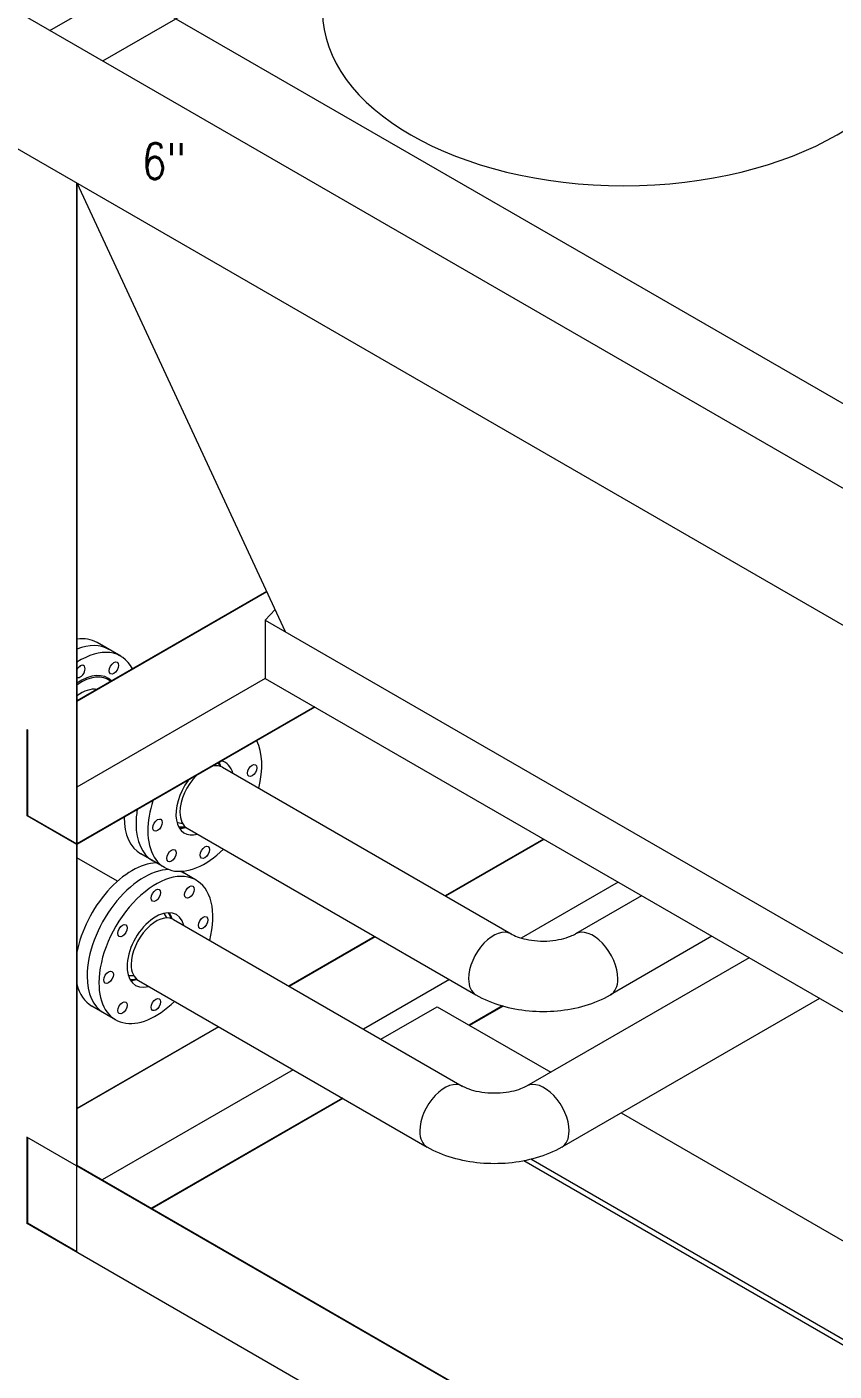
# Model space of a CAD drawing. Header units: millimetres. Extents: x -312439 to 477422, y -331570 to 212570.
# Drawn here: x 348604 to 351412, y 94259 to 98938 of the extents above; entities that cross this region are included whole.
import ezdxf

# ---------------------------------------------------------------- set-up
doc = ezdxf.new("R2010")
doc.units = ezdxf.units.MM
doc.layers.add('ARCONDTEXTO', color=4, linetype='Continuous')
doc.styles.add('ROMANS', font='romans.shx', dxfattribs={"height": 187.5})

msp = doc.modelspace()

# ---------------------------------------------------------------- linework, layer by layer
at = {"color": 5, "linetype": 'Continuous', "lineweight": 0, "extrusion": (-1.11022e-16, 0.816497, 0.57735)}
for p, q in [((345219.038, 100449.277), (352916.798, 96004.973)), ((346500.836, 100185.255), (353122.923, 96361.991)), ((348918.611, 95963.829), (348777.717, 96045.174))]:
    msp.add_line(p, q, dxfattribs=at)
at = {"color": 3, "linetype": 'Continuous', "lineweight": 0, "extrusion": (-1.11022e-16, 0.816497, 0.57735)}
for p, q in [((348683.626, 98925.02), (349632.501, 99472.853)), ((349632.501, 99260.853), (348867.223, 98819.02)), ((348862.587, 99116.344), (352820.323, 96831.344)), ((348775.985, 98395.673), (348775.985, 94674.529)), ((348777.717, 98394.673), (348777.717, 96095.846)), ((349502.981, 96832.265), (348778.479, 98394.232)), ((349437.743, 96972.912), (348777.717, 96591.846)), ((349438.475, 96971.335), (348777.717, 96589.846)), ((349467.186, 96909.436), (349432.784, 96872.793)), ((349432.784, 96872.793), (349432.784, 96670.05)), ((349432.784, 96872.793), (352389.043, 95165.997)), ((349432.784, 96670.05), (348777.717, 96291.846)), ((348845.332, 96630.884), (348842.705, 96632.4)), ((349432.784, 96670.05), (352389.043, 94963.253)), ((349604.257, 96571.05), (348777.717, 96093.846)), ((349605.989, 96570.05), (348777.717, 96091.846)), ((348604.512, 96191.846), (348604.512, 96491.846)), ((348604.512, 96491.846), (348606.244, 96490.846)), ((348606.244, 96490.846), (348606.244, 96192.846)), ((349284.091, 96360.595), (350288.324, 95780.801)), ((348777.717, 96091.846), (348604.512, 96191.846)), ((348606.244, 96192.846), (348777.717, 96093.846)), ((349161.616, 96148.463), (350165.849, 95568.669)), ((350401.275, 96110.891), (350058.933, 95913.24)), ((348777.717, 96093.846), (348777.717, 94975.529)), ((350403.007, 96109.891), (350060.665, 95912.24)), ((349082.62, 96011.638), (349000.175, 96059.238)), ((349192.812, 95967.729), (349139.33, 95998.607)), ((350661.083, 95960.891), (350323.822, 95766.174)), ((350742.633, 95913.808), (350512.259, 95780.801)), ((349114.35, 95830.595), (350118.583, 95250.801)), ((349813.984, 95771.819), (349515.069, 95599.24)), ((349815.716, 95770.819), (349516.801, 95598.24)), ((350987.582, 95772.387), (350634.734, 95568.669)), ((348778.622, 95721.362), (348777.717, 95721.885)), ((351116.756, 95697.808), (350342.518, 95250.801)), ((348991.875, 95618.463), (349996.108, 95038.669)), ((350073.792, 95621.819), (349774.877, 95449.24)), ((351361.705, 95556.387), (350464.993, 95038.669)), ((348912.345, 95481.947), (348829.899, 95529.547)), ((349835.755, 95414.092), (350031.712, 95527.228)), ((350031.712, 95527.228), (350426.508, 95299.293)), ((350258.061, 95530.206), (350142.307, 95463.376)), ((350260.386, 95529.549), (350144.039, 95462.376)), ((349270.12, 95457.819), (348777.717, 95173.529)), ((349271.852, 95456.819), (348777.717, 95171.529)), ((349529.928, 95307.819), (348866.051, 94924.529)), ((349701.401, 95208.819), (349037.524, 94825.529)), ((349703.133, 95207.819), (349039.256, 94824.529)), ((350671.457, 95157.871), (352389.043, 94166.223)), ((348602.78, 95074.529), (352560.516, 92789.529)), ((348604.512, 94773.529), (348604.512, 95073.529)), ((348606.244, 95072.529), (348606.244, 94774.529)), ((352389.043, 93803.082), (350332.323, 94990.53)), ((352389.043, 93823.082), (350357.349, 94996.081)), ((348777.717, 94975.529), (352389.043, 92890.529)), ((348602.78, 94774.529), (352562.248, 92488.529)), ((348606.244, 94774.529), (348777.717, 94675.529)), ((348777.717, 94675.529), (348777.717, 94673.529))]:
    msp.add_line(p, q, dxfattribs=at)
at = {"color": 4, "linetype": 'Continuous', "lineweight": 0, "extrusion": (-1.11022e-16, 0.816497, 0.57735)}
msp.add_line((348930.074, 96747.421), (348847.629, 96795.021), dxfattribs=at)
at = {"color": 3, "linetype": 'Continuous', "lineweight": 0}
for centre, major_axis, start_param, end_param in [((350681.269, 98990.52), (-1048.768, 0), 0, 3.14159265), ((349222.854, 96254.529), (140.233, 242.891), 5.16429523, 5.92228511), ((349222.854, 96254.529), (-61.237, -106.066), 3.14159265, 3.58822968), ((349181.631, 96278.329), (61.237, 106.066), 5.93989968, 5.98387116), ((349181.631, 96278.329), (-68.586, -118.794), 2.65317082, 2.78646148), ((349178.86, 96279.929), (-71.035, -123.037), 2.59823213, 2.74074665), ((349181.631, 96278.329), (-71.035, -123.037), 2.6047229, 2.77069222), ((349222.854, 96254.529), (71.035, 123.037), 5.75172707, 6.44720213), ((349222.854, 96254.529), (71.035, 123.037), 1.4067795, 3.67305089), ((349222.854, 96254.529), (-61.237, -106.066), 4.26575196, 5.49778714), ((349181.631, 96278.329), (-140.233, -242.891), 5.29234187, 5.49778714), ((349222.854, 96254.529), (140.233, 242.891), 1.93169653, 2.35619449), ((349222.854, 96254.529), (-61.237, -106.066), 5.49778714, 6.28318531), ((349140.408, 96302.129), (-140.233, -242.891), 5.50164432, 6.28318531), ((349181.631, 96278.329), (-140.233, -242.891), 5.49778714, 6.28318531), ((349181.631, 96278.329), (61.237, 106.066), 3.22156311, 3.48487828), ((349222.854, 96254.529), (140.233, 242.891), 2.35619449, 4.26048273), ((349181.631, 96278.329), (-68.586, -118.794), 0.24240557, 0.48842183), ((349178.86, 96279.929), (-71.035, -123.037), 0.31483965, 0.54336053), ((349181.631, 96278.329), (-71.035, -123.037), 0.29439153, 0.53686975), ((348970.133, 95772.438), (-140.233, -242.891), 3.49227071, 5.25317533), ((349011.356, 95748.638), (140.233, 242.891), 0.33515494, 2.35619449), ((349011.356, 95748.638), (-140.233, -242.891), 3.47674759, 5.49778714), ((349052.578, 95724.838), (140.233, 242.891), 5.16429523, 8.6393798), ((349011.356, 95748.638), (140.233, 242.891), 0, 0.10221461), ((349011.356, 95748.638), (-140.233, -242.891), 3.14159265, 3.24380726), ((349052.578, 95724.838), (71.035, 123.037), 5.75172707, 9.9562362), ((349053.113, 95724.529), (-61.237, -106.066), 3.14159265, 5.49778714), ((349009.119, 95749.929), (-62.621, -108.463), 2.74922004, 3.00073333), ((349009.119, 95749.929), (-69.994, -121.233), 2.61699352, 2.85120829), ((349008.584, 95750.238), (-71.035, -123.037), 2.59674439, 2.82675301), ((349011.356, 95748.638), (71.035, 123.037), 5.74523367, 5.98879378), ((350227.086, 95674.735), (-61.237, -106.066), 3.14159265, 5.49778714), ((350573.496, 95674.735), (61.237, -106.066), 0.78539816, 3.14159265), ((349053.113, 95724.529), (-61.237, -106.066), 5.49778714, 6.28318531), ((348970.133, 95772.438), (-140.233, -242.891), 5.74239896, 6.28318531), ((349011.356, 95748.638), (140.233, 242.891), 2.35619449, 3.14159265), ((349011.356, 95748.638), (-140.233, -242.891), 5.49778714, 6.28318531), ((349052.578, 95724.838), (140.233, 242.891), 2.35619449, 4.26048273), ((349009.119, 95749.929), (-62.621, -108.463), 0.14085932, 0.39237261), ((349009.119, 95749.929), (-69.994, -121.233), 0.29038437, 0.52459913), ((349008.584, 95750.238), (-71.035, -123.037), 0.31483965, 0.54484826), ((349011.356, 95748.638), (71.035, 123.037), 3.43598418, 3.67954429), ((350227.086, 95674.735), (-61.237, -106.066), 5.49778714, 6.28318531), ((350573.496, 95674.735), (61.237, -106.066), 0, 0.78539816), ((350057.345, 95144.735), (-61.237, -106.066), 3.14159265, 5.49778714), ((350403.756, 95144.735), (-61.237, 106.066), 3.92699082, 6.28318531), ((350403.756, 95144.735), (61.237, -106.066), 0.78539816, 3.14159265), ((350057.345, 95144.735), (-61.237, -106.066), 5.49778714, 6.28318531), ((350403.756, 95144.735), (-61.237, 106.066), 3.14159265, 3.92699082), ((350403.756, 95144.735), (61.237, -106.066), 0, 0.78539816)]:
    msp.add_ellipse(centre, major_axis=major_axis, ratio=0.57735027, start_param=start_param, end_param=end_param, dxfattribs=at)
at = {"color": 4, "linetype": 'Continuous', "lineweight": 0}
for centre, major_axis, start_param, end_param in [((348707.395, 96552.129), (-140.233, -242.891), 3.14159265, 3.56452046), ((348748.618, 96528.329), (140.233, 242.891), 0, 0.63814165), ((348748.618, 96528.329), (-140.233, -242.891), 3.14159265, 3.77973431), ((348789.841, 96504.529), (-140.233, -242.891), 2.78069245, 3.98816433), ((348789.841, 96694.529), (-11.635, -20.153), 3.14159265, 4.75537821), ((348789.841, 96694.529), (-11.635, -20.153), 6.24019607, 9.42477796), ((348789.841, 96504.529), (96.142, 166.524), 6.14221779, 7.15787405), ((348792.612, 96502.929), (-94.183, -163.13), 3.04297235, 4.0390588), ((348792.612, 96502.929), (-71.035, -123.037), 3.35469762, 4.07581545)]:
    msp.add_ellipse(centre, major_axis=major_axis, ratio=0.57735027, start_param=start_param, end_param=end_param, dxfattribs=at)
msp.add_ellipse((348906.192, 96706.055), major_axis=(11.635, 20.153), ratio=0.57735027, dxfattribs=at)
at = {"color": 3, "linetype": 'Continuous', "lineweight": 0}
for centre, major_axis in [((349387.399, 96349.529), (11.635, 20.153)), ((349058.309, 96159.529), (-11.635, -20.153)), ((349106.503, 96053.004), (11.635, 20.153)), ((349222.854, 96064.529), (11.635, 20.153)), ((349052.578, 95914.838), (-11.635, -20.153)), ((349168.929, 95926.363), (11.635, 20.153)), ((349217.123, 95819.838), (11.635, 20.153)), ((348936.228, 95792.013), (-11.635, -20.153)), ((348888.034, 95629.838), (-11.635, -20.153)), ((349052.578, 95534.838), (11.635, 20.153)), ((348936.228, 95523.312), (11.635, 20.153))]:
    msp.add_ellipse(centre, major_axis=major_axis, ratio=0.57735027, dxfattribs=at)
for points, knots in [([(350288.324, 95780.801), (350293.929, 95777.565), (350301.11, 95774.116), (350318.666, 95767.494), (350329.244, 95764.365), (350353.056, 95759.266), (350366.42, 95757.388), (350394.361, 95755.506), (350408.963, 95755.573), (350437.296, 95757.742), (350451.027, 95759.844), (350475.565, 95765.493), (350486.462, 95768.984), (350502.093, 95775.388), (350507.697, 95778.167), (350512.259, 95780.801)], [0, 0, 0, 0, 0.20672367, 0.20672367, 0.43018514, 0.43018514, 0.66923974, 0.66923974, 0.91721406, 0.91721406, 1.16487856, 1.16487856, 1.40254247, 1.40254247, 1.57079633, 1.57079633, 1.57079633, 1.57079633]), ([(350165.849, 95568.669), (350193.606, 95552.644), (350223.432, 95540.378), (350285.613, 95522.086), (350317.988, 95516.092), (350383.652, 95510.087), (350416.931, 95510.087), (350482.594, 95516.092), (350514.97, 95522.086), (350577.151, 95540.378), (350606.977, 95552.644), (350634.734, 95568.669)], [0, 0, 0, 0, 0.31415927, 0.31415927, 0.62831853, 0.62831853, 0.9424778, 0.9424778, 1.25663706, 1.25663706, 1.57079633, 1.57079633, 1.57079633, 1.57079633]), ([(350342.518, 95250.801), (350336.913, 95247.565), (350329.731, 95244.116), (350312.176, 95237.494), (350301.597, 95234.365), (350277.786, 95229.266), (350264.422, 95227.388), (350236.481, 95225.506), (350221.879, 95225.573), (350193.545, 95227.742), (350179.815, 95229.844), (350155.277, 95235.493), (350144.379, 95238.984), (350128.748, 95245.388), (350123.145, 95248.167), (350118.583, 95250.801)], [4.71238898, 4.71238898, 4.71238898, 4.71238898, 4.91911265, 4.91911265, 5.14257412, 5.14257412, 5.38162872, 5.38162872, 5.62960304, 5.62960304, 5.87726754, 5.87726754, 6.11493145, 6.11493145, 6.28318531, 6.28318531, 6.28318531, 6.28318531]), ([(350464.993, 95038.669), (350437.236, 95022.644), (350407.41, 95010.378), (350345.229, 94992.086), (350312.853, 94986.092), (350247.19, 94980.087), (350213.911, 94980.087), (350148.247, 94986.092), (350115.872, 94992.086), (350053.691, 95010.378), (350023.865, 95022.644), (349996.108, 95038.669)], [4.71238898, 4.71238898, 4.71238898, 4.71238898, 5.02654825, 5.02654825, 5.34070751, 5.34070751, 5.65486678, 5.65486678, 5.96902604, 5.96902604, 6.28318531, 6.28318531, 6.28318531, 6.28318531])]:
    msp.add_open_spline(points, degree=3, knots=knots, dxfattribs=at)

# ---------------------------------------------------------------- texts
at = {"layer": 'ARCONDTEXTO', "linetype": 'Continuous', "lineweight": -3, "style": 'ROMANS', "width": 0.8}
msp.add_text('6"', height=125, dxfattribs=at).set_placement((349003.824, 98407.935))

doc.saveas('drawing.dxf')
